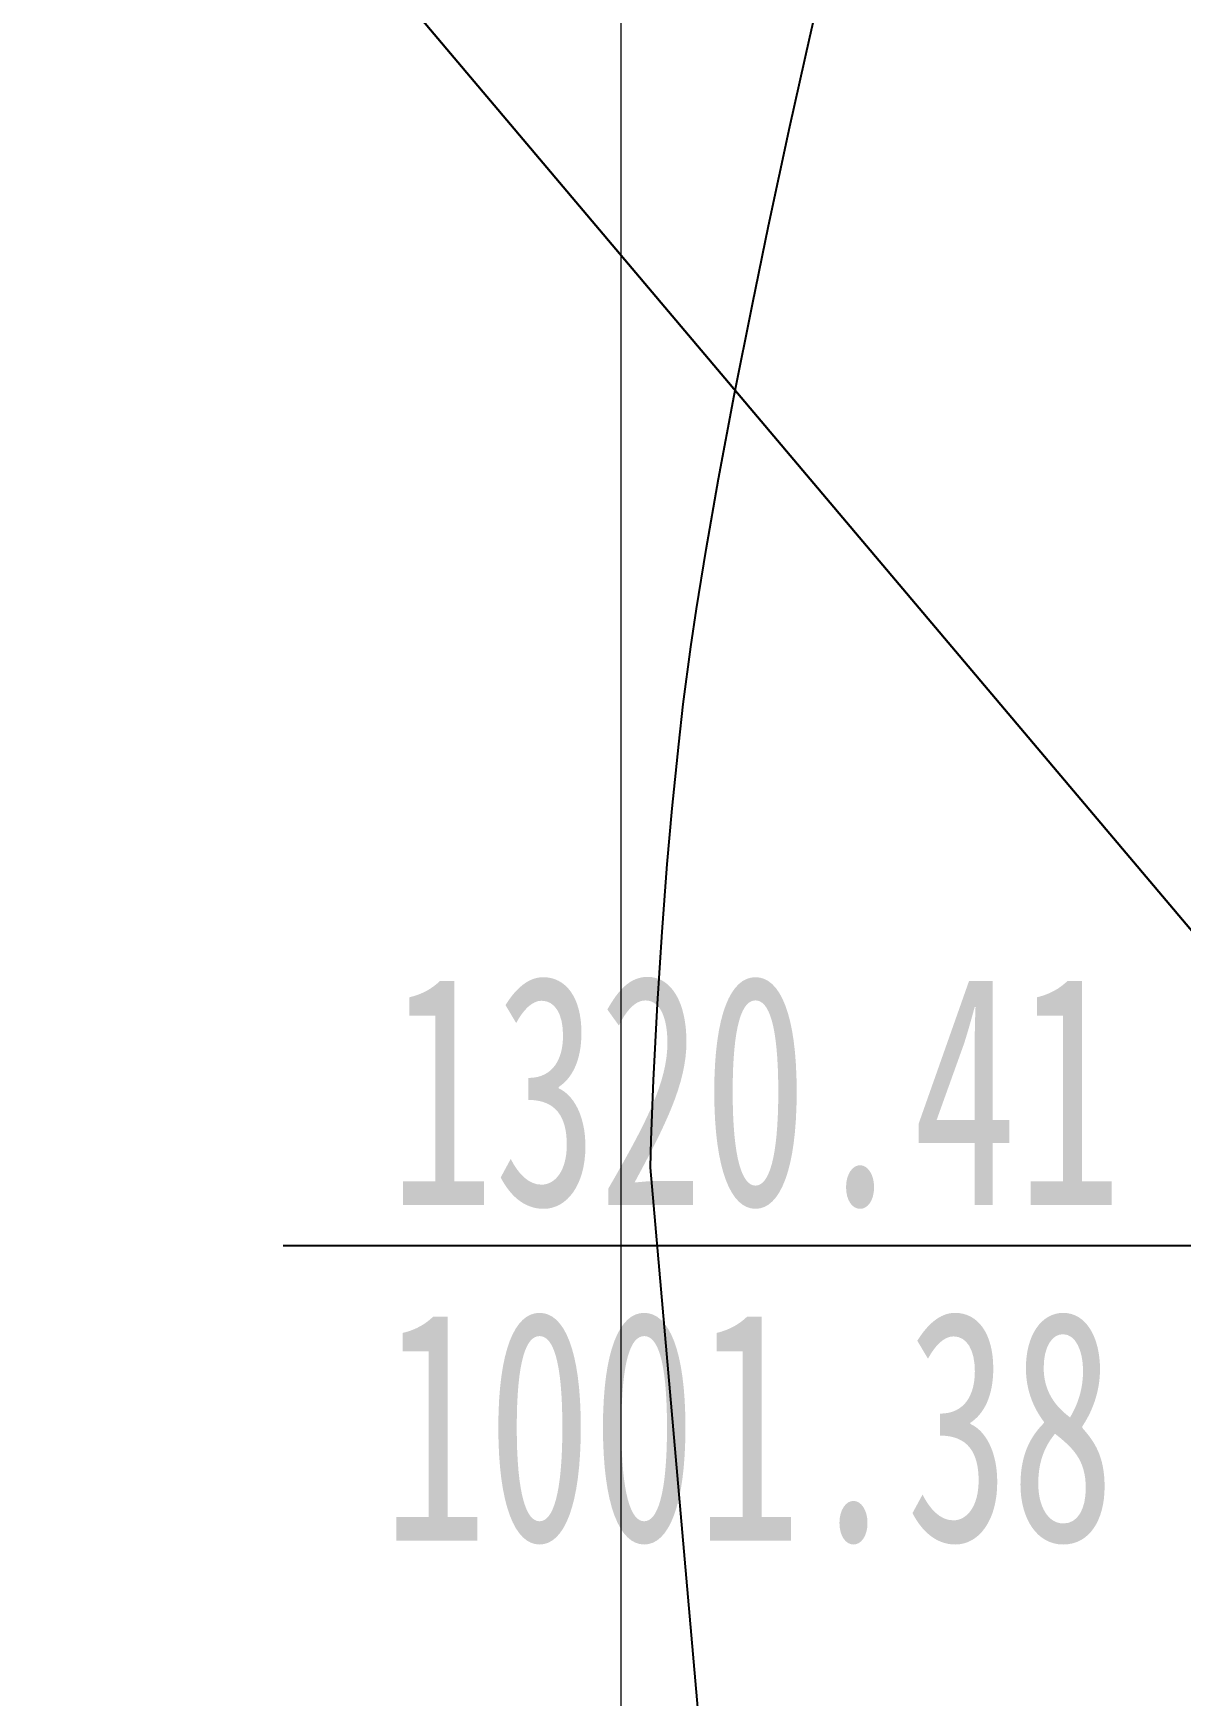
# Model space of a CAD drawing. Header units: millimetres. Extents: x 37412591 to 74834139, y 4258245 to 8527567.
# Drawn here: x 37414949 to 37415048.5, y 4260809.3 to 4260953.5 of the extents above; entities that cross this region are included whole.
import ezdxf

# ---------------------------------------------------------------- set-up
doc = ezdxf.new("R2010")
doc.units = ezdxf.units.MM
doc.layers.add('6号煤底板等高线', color=7, linetype='Continuous')
doc.layers.add('钻孔', color=7, linetype='Continuous')
doc.layers.add('保安煤柱线', color=1, linetype='线圈线（保安煤柱线） ----0-----0----0-----0----0-----0--', lineweight=30)
doc.styles.get("Standard").update_dxf_attribs({"font": 'simfang.ttf', "width": 0.6667})
doc.styles.add('标准', font='SimSun.ttf', dxfattribs={"width": 0.667})
doc.linetypes.add('FENCELINE1', pattern='A,6.35,-2.54,[133,ltypeshp.shx,S=2.54,R=0,X=-2.54,Y=0],-2.54,25.4', length=36.83)
doc.linetypes.add('线圈线（保安煤柱线） ----0-----0----0-----0----0-----0--', pattern='A,14.5,-2,[133,ltypeshp.shx,S=0.5,R=0,X=0,Y=0],-3,25.4', length=44.9)

msp = doc.modelspace()

# ---------------------------------------------------------------- linework, layer by layer
at = {"linetype": 'ByBlock', "lineweight": 20}
msp.add_line((37415000, 4258300.88, 4910.12), (37415000, 4263462.94, 4910.12), dxfattribs=at)
at = {"layer": '6号煤底板等高线', "elevation": 3681.95}
msp.add_lwpolyline([(37415017.01, 4260691.57), (37415017.01, 4260691.57), (37415017.01, 4260691.57), (37415016.67, 4260693.95), (37415002.53, 4260855.12), (37415002.6, 4260857.53), (37415002.81, 4260862.69), (37415003.15, 4260869.31), (37415003.56, 4260875.57), (37415004, 4260881.42), (37415004.43, 4260886.26), (37415004.99, 4260891.84), (37415005.39, 4260895.29), (37415006.04, 4260900.27), (37415006.53, 4260903.57), (37415007.36, 4260908.7), (37415008.44, 4260914.82), (37415009.8, 4260922.06), (37415011.38, 4260929.97), (37415012.78, 4260936.75), (37415014.63, 4260945.36), (37415016.35, 4260953.11), (37415018.17, 4260961.13)], dxfattribs=at)
at = {"layer": '保安煤柱线', "color": 1, "linetype": 'FENCELINE1', "lineweight": 30, "ltscale": 2}
msp.add_line((37415087.36, 4260830.8, 3143.95), (37414658.96, 4261337.88, 3179.09), dxfattribs=at)
at = {"layer": '钻孔', "linetype": 'Continuous', "elevation": 4910.12}
msp.add_lwpolyline([(37415061.06, 4260848.34), (37414970.69, 4260848.34)], dxfattribs=at)

# ---------------------------------------------------------------- texts
at = {"layer": '钻孔', "color": 1, "insert": (37414979.9, 4260871.87, 6565.02), "char_height": 20, "width": 80.8922, "attachment_point": 1}
msp.add_mtext('1320.41', dxfattribs=at)
at = {"layer": '钻孔', "insert": (37414979.31, 4260842.77, 4910.12), "char_height": 20, "width": 80.8922, "attachment_point": 1, "style": '标准'}
msp.add_mtext('1001.38', dxfattribs=at)

doc.saveas('drawing.dxf')
